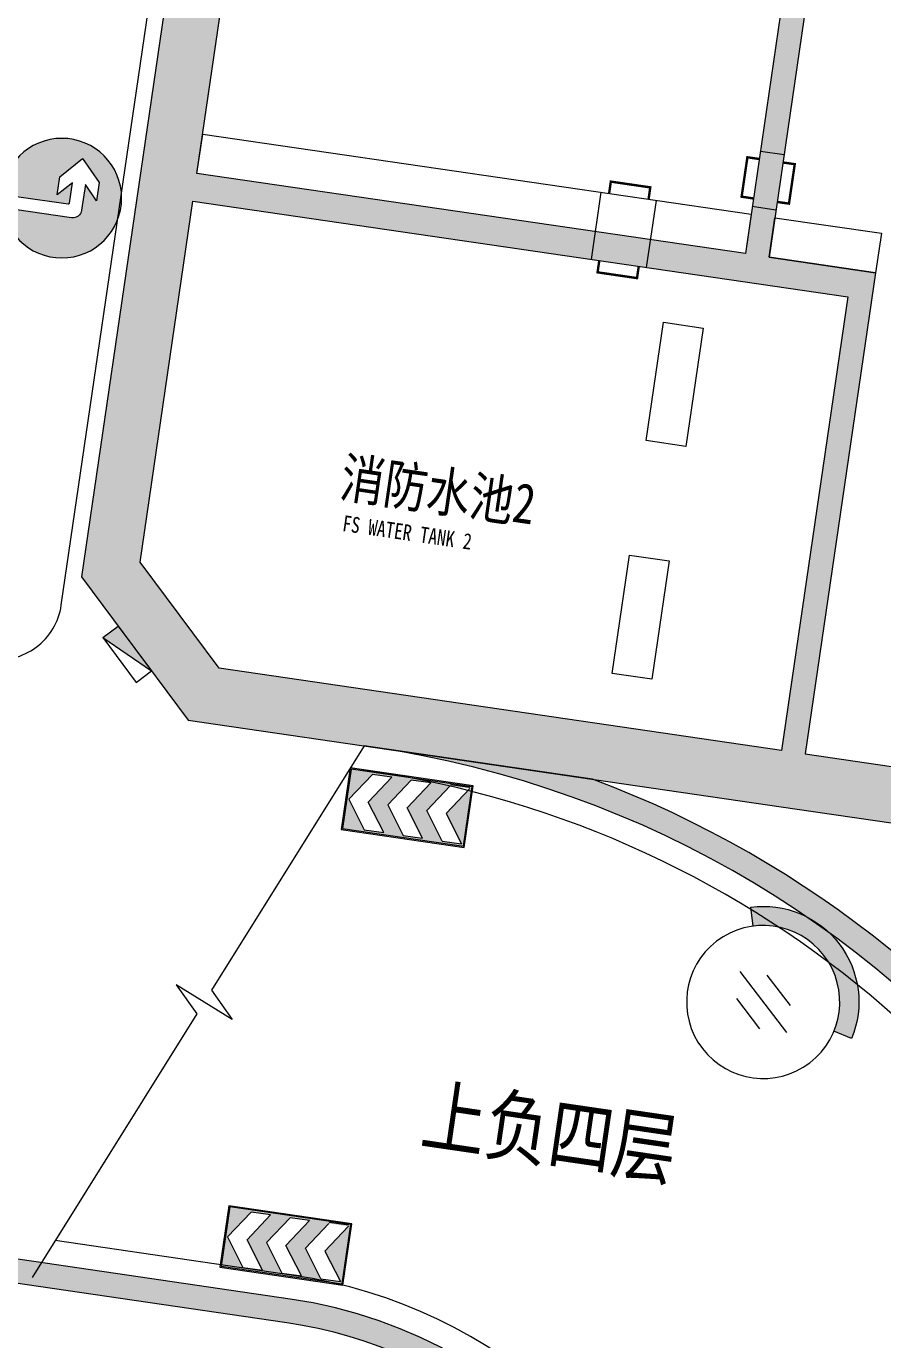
# Model space of a CAD drawing. Header units: inches. Extents: x -414268 to 632271, y -366004 to 318730.
# Drawn here: x -271591 to -260852, y 192931 to 209405 of the extents above; entities that cross this region are included whole.
import ezdxf

# ---------------------------------------------------------------- set-up
doc = ezdxf.new("R2010")
doc.units = ezdxf.units.IN
doc.header["$LTSCALE"] = 1200
doc.header["$MEASUREMENT"] = 0
doc.layers.get('0').update_dxf_attribs({"linetype": 'CONTINUOUS', "lineweight": 0})
for name, color, linetype, lineweight in [('0--PAI--', 7, 'CONTINUOUS', 0), ('0--PAI--BLUE', 5, 'CONTINUOUS', 0), ('0--路缘线', 1, 'CONTINUOUS', 0), ('7', 7, 'CONTINUOUS', 0), ('COL-HATCH', 7, 'CONTINUOUS', 0), ('COLUMN', 7, 'CONTINUOUS', 0), ('EN-TEXT', 7, 'CONTINUOUS', 0), ('HATCH', 7, 'CONTINUOUS', 0), ('HY消火栓', 7, 'CONTINUOUS', 0), ('LTP-UG5$0$A-ANNO-SYMB-100', 7, 'CONTINUOUS', 0), ('PUB_TEXT', 7, 'CONTINUOUS', 0), ('WALL', 7, 'CONTINUOUS', 0), ('人孔', 7, 'CONTINUOUS', 0), ('广角镜', 7, 'CONTINUOUS', 0)]:
    doc.layers.add(name, color=color, linetype=linetype, lineweight=lineweight)
doc.styles.add('-黑体', font='simhei.ttf', dxfattribs={"width": 0.8})

# ---------------------------------------------------------------- blocks, each defined once
blk = doc.blocks.new('HY')
for p, q in [((0, 0), (0.2400000000000055, -1.77635683940025e-15)), ((0, 0), (0.2400000000000038, -0.6999999999999993)), ((1.77635683940025e-15, -1.77635683940025e-15), (0, -0.6999999999999993)), ((0.240000000000002, -1.77635683940025e-15), (0.2400000000000002, -0.6999999999999993)), ((0, -0.6999999999999993), (0.2400000000000038, -0.6999999999999993))]:
    blk.add_line(p, q)
blk.add_solid([(1.77635683940025e-15, -5.329070518200751e-15), (0.2400000000000055, -1.77635683940025e-15), (0.2400000000000002, -0.6999999999999993)])
blk = doc.blocks.new('A$C5703102E')
at = {"layer": '0--PAI--BLUE'}
h = blk.add_hatch(color=5, dxfattribs=at)
h.paths.add_polyline_path([(220.232643195086, 299.7014668381889), (410.0426431950873, 569.4314668381903), (220.232643195086, 569.4314668381903), (30.42264319508831, 299.7014668381889), (220.232643195086, 29.97146683818937), (410.0426431950873, 29.97146683818937)], flags=16)
h.paths.add_polyline_path([(10.44264319508511, 9.991466838189808), (1189.262643195085, 9.991466838189808), (1189.262643195085, 589.4114668381899), (10.44264319508511, 589.4114668381899)])
h.paths.add_polyline_path([(410.0426431950873, 299.7014668381889), (599.8526431950886, 29.97146683818937), (789.6626431950863, 29.97146683818937), (599.8526431950886, 299.7014668381889), (789.6626431950863, 569.4314668381903), (599.8526431950886, 569.4314668381903)], flags=16)
h.paths.add_polyline_path([(1169.282643195089, 29.97146683818937), (979.472643195084, 29.97146683818937), (789.6626431950863, 299.7014668381889), (979.472643195084, 569.4314668381903), (1169.282643195089, 569.4314668381903), (979.472643195084, 299.7014668381889)], flags=16)
at = {"layer": '0--PAI--'}
for p, q in [((789.2099893585109, 299.6999955807296), (979.0199893585086, 569.429995580731)), ((1168.829989358514, 569.429995580731), (979.0199893585086, 299.6999955807296)), ((979.0199893585086, 29.96999558073185), (789.2099893585109, 299.6999955807296)), ((979.0199893585086, 299.6999955807296), (1168.829989358514, 29.96999558073185))]:
    blk.add_line(p, q, dxfattribs=at)
for points in [[(-1.064148818841204e-05, -4.422990969032981e-06), (1198.799989358515, -4.422990969032981e-06), (1198.799989358515, 599.3999955770105), (-1.064148818841204e-05, 599.3999955770105)], [(9.989989358513412, 9.989995577008813), (1188.809989358517, 9.989995577008813), (1188.809989358517, 589.4099955770089), (9.989989358513412, 589.4099955770089)], [(219.7799893585106, 299.6999955770079), (409.5899893585156, 569.4299955770093), (219.7799893585106, 569.4299955770093), (29.96998935851298, 299.6999955770079), (219.7799893585106, 29.96999557700838), (409.5899893585156, 29.96999557700838)], [(409.5899893585156, 299.6999955770079), (599.3999893585133, 29.96999557700838), (789.2099893585109, 29.96999557700838), (599.3999893585133, 299.6999955770079), (789.2099893585109, 569.4299955770093), (599.3999893585133, 569.4299955770093)]]:
    blk.add_lwpolyline(points, close=True, dxfattribs=at)
for points in [[(1168.829989358514, 579.4199955770109), (979.0199893585086, 579.4199955770109)], [(979.0199893585086, 29.96999557700838), (1168.829989358514, 29.96999557700838)]]:
    blk.add_lwpolyline(points, dxfattribs=at)
blk = doc.blocks.new('A$C611C3372')
at = {"layer": '7'}
blk.add_hatch(color=256, dxfattribs=at).paths.add_polyline_path([(86.55383598182243, 299.910011141651), (1.2270340903342e-05, 249.9156503793993, 0.5772203872978603), (865.9279827208543, 249.9156503793993), (779.3741590093728, 299.910011141651, -0.577350269189626)])
for points in [[(332.9639974955958, 599.910011141651), (532.9639974955958, 599.910011141651)], [(232.9639974955958, 499.910011141651), (632.9639974955958, 499.910011141651)], [(332.9639974955958, 399.910011141651), (532.9639974955958, 399.910011141651)]]:
    blk.add_lwpolyline(points, dxfattribs=at)
blk.add_lwpolyline([(86.55383598182243, 299.910011141651), (1.2270340903342e-05, 249.9156503793956, 0.5772203872978591), (865.9279827208507, 249.9156503793956), (779.3741590093728, 299.910011141651)], format="xyb", dxfattribs=at)
blk.add_circle((432.9639974955958, 499.910011141651), 400, dxfattribs=at)
blk = doc.blocks.new('A$C50091FAB')
at = {"layer": '0--PAI--BLUE'}
h = blk.add_hatch(color=256, dxfattribs=at)
edge = h.paths.add_edge_path()
edge.add_arc((299.9999944004085, 400.0000107713568), 300, 0, 360)
edge = h.paths.add_edge_path(flags=16)
edge.add_line((312.3871690364904, 573.9583468705459), (384.2358726081438, 506.9583468705459))
edge.add_line((384.2358726081438, 506.9583468705423), (253.9024450060242, 506.9583468705423))
edge.add_arc((253.9024450060242, 462.9583468705459), 44, 90, 180)
edge.add_line((209.9024450060242, 462.9583468705459), (209.9024450060242, 173.9583468705459))
edge.add_line((209.9024450060242, 173.9583468705459), (275.9024450060242, 173.9583468705459))
edge.add_line((275.9024450060242, 173.9583468705459), (275.9024450060242, 435.9583468705459))
edge.add_arc((280.9024450060242, 435.9583468705459), 5, 90, 180, ccw=False)
edge.add_line((280.9024450060242, 440.9583468705459), (384.2358726081438, 440.9583468705459))
edge.add_line((384.2358726081438, 440.9583468705459), (312.3871690364904, 373.9583468705459))
edge.add_line((312.3871690364904, 373.9583468705459), (404.3871690364904, 373.9583468705459))
edge.add_line((404.3871690364904, 373.9583468705459), (511.6240400389579, 473.9583468705459))
edge.add_line((511.6240400389652, 473.9583468705459), (404.3871690364977, 573.9583468705459))
edge.add_line((404.3871690364904, 573.9583468705459), (312.3871690364904, 573.9583468705459))
at = {"layer": '0--PAI--'}
blk.add_lwpolyline([(312.3871690364904, 573.9583468705459), (384.2358726081438, 506.9583468705423), (253.9024450060242, 506.9583468705459, 0.414213562373095), (209.9024450060242, 462.9583468705459), (209.9024450060242, 173.9583468705459), (275.9024450060242, 173.9583468705459), (275.9024450060242, 435.9583468705459, -0.414213562373095), (280.9024450060242, 440.9583468705459), (384.2358726081438, 440.9583468705459), (312.3871690364904, 373.9583468705459), (404.3871690364904, 373.9583468705459), (511.6240400389652, 473.9583468705459), (404.3871690364904, 573.9583468705459)], format="xyb", close=True, dxfattribs=at)
blk.add_circle((299.9999944004085, 400.0000107713568), 300, dxfattribs=at)
at = {"layer": '7'}
blk.add_line((599.9999944004085, 1.07713567558676e-05), (-5.599591531790793e-06, 1.07713567558676e-05), dxfattribs=at)

msp = doc.modelspace()

# ---------------------------------------------------------------- hatches: boundary and pattern name
at = {"layer": 'COL-HATCH'}
h = msp.add_hatch(color=256, dxfattribs=at)
h.paths.add_polyline_path([(-266235.63537828, 221439.6005536825), (-258886.8239459356, 220364.8263168756), (-258785.5255675827, 221057.4579928354), (-266421.2344338385, 222174.1913918026), (-268216.7200330583, 220836.8816194557), (-268540.4318414908, 218623.4893021434), (-267847.8001655309, 218522.1909237904), (-267566.0475192587, 220448.6858071909)])
h.paths.add_polyline_path([(-248082.4478506471, 219492.1174897339), (-255718.1567168985, 220608.8508887004), (-255819.4550952513, 219916.2192127404), (-248470.6436629166, 218841.4449759349), (-247479.7289164251, 217511.0328349559), (-248142.0740413637, 212982.2217975913), (-256651.548917441, 214226.7447316417), (-256702.1981066174, 213880.4288936617), (-248192.7232305398, 212635.9059596112), (-248554.5031532275, 210162.2214026114), (-249003.1102573621, 207094.8525519317), (-249364.8901800511, 204621.167994932), (-255064.2593993784, 205454.7089368077), (-254232.1655771934, 211144.183417907), (-261742.2718922449, 212242.5472631911), (-262386.2401546314, 207839.3887517317), (-262089.3980077914, 207795.975161009), (-261488.8433361275, 211902.2915256285), (-254572.4213147559, 210890.7548617897), (-255361.1015462186, 205498.1225275304), (-257874.3650561302, 205865.6909289825), (-257925.014245307, 205519.3750910025), (-255550.2770705869, 205172.066365221), (-256382.370892772, 199482.5918841215), (-261824.4769181714, 200278.5077140376), (-260941.7339068098, 206314.2980331169), (-262277.5235675896, 206509.6591913691), (-262190.6963861444, 207103.343485049), (-262487.5385329843, 207146.7570757718), (-262574.3657144298, 206553.0727820919), (-269451.2087828889, 207558.8209671675), (-268403.4941267808, 214722.6114442389), (-268279.0418333762, 215573.5589318467), (-266151.7204943958, 215262.435127733), (-266101.0713052194, 215608.7509657129), (-268921.0243201596, 216021.1731481797), (-269096.1258027411, 214823.9098225918), (-269782.0605361598, 210133.8039025203), (-270898.7939351269, 202498.0950362644), (-269561.4841627801, 200702.6094370448), (-261925.7752965243, 199585.8760380776), (-251420.5923441488, 198049.4779287913), (-251571.0927919875, 197020.4251530794), (-245106.7996833447, 196075.0129927185), (-244239.9749885816, 202001.9611912901), (-244487.3434442816, 202038.139183559), (-244545.2282319118, 201642.3496544388), (-244891.5440698904, 201692.9988436151), (-244927.7220621594, 201445.6303879151), (-244531.9325330378, 201387.7456002847), (-245275.7520540868, 196301.8501510933), (-251344.2556336122, 197189.3775238242), (-251222.6975795886, 198020.5355349762), (-249427.2119803691, 199357.8453073229), (-249362.5345965819, 199800.0794818238), (-248966.7450674605, 199742.1946941933), (-248930.5670751916, 199989.5631498934), (-249326.3566043132, 200047.4479375238), (-249084.6876159569, 201699.8692215993), (-248688.8980868356, 201641.9844339689), (-248659.9556930207, 201839.8791985259), (-249055.7452221414, 201897.7639861593), (-248997.8604345114, 202293.5535152792), (-249690.4921104712, 202394.8518936321), (-250077.8844941687, 199746.0411195876), (-251408.2966351476, 198755.1263730963), (-256085.5287459319, 199439.1782933989), (-255253.4349237469, 205128.6527744983), (-252799.5398432029, 204769.7670911906), (-252661.0135080109, 204749.50741552), (-249415.5393692277, 204274.852156952), (-248722.9076932677, 204173.553778599), (-247337.6443413461, 203970.9570218929), (-247381.0579320691, 203674.114875053), (-247133.689476369, 203637.9368827841), (-247090.2758856462, 203934.779029624), (-244270.2754906684, 203522.3499177588), (-244313.6890813909, 203225.5077709187), (-244066.3206256909, 203189.3297786499), (-243993.9646411529, 203684.0666900497), (-245923.4385956129, 203966.2550297473), (-245583.3654682853, 206291.518513327), (-243532.634294455, 205991.5961309743), (-243489.2207037321, 206288.4382778143), (-245737.8466421226, 206617.3030539821), (-245758.1063177932, 206478.7767187901), (-246099.6172538663, 204143.6821609412), (-248672.2491931456, 204519.9332805378), (-248332.1853767633, 206845.1331001587), (-248310.478581402, 206993.5541735788), (-248706.2681105218, 207051.438961209), (-248257.6610063874, 210118.8078118887), (-247861.8714772676, 210060.923024259), (-247840.1646819062, 210209.3440976786), (-247500.0915545785, 212534.6075812584), (-244927.459615299, 212158.3564616618), (-245267.5327426268, 209833.092978082), (-245289.2395379877, 209684.6719046615), (-245091.3447734283, 209655.729510847), (-244700.6224569238, 212327.3088324064), (-247471.1491607635, 212732.5023458182), (-246745.1380783013, 217696.6318905157)])
h.paths.add_polyline_path([(-261289.2252428263, 206011.3957858597), (-262121.3190650115, 200321.9213047603), (-269173.2883505152, 201353.2819508445), (-270164.2030970067, 202683.6940918232), (-269501.8579720656, 207212.5051291876)], flags=16)
msp.add_hatch(color=256, dxfattribs=at).paths.add_polyline_path([(-262089.3980077914, 207795.975161009), (-262386.2401546313, 207839.3887517317), (-262487.5385329844, 207146.7570757718), (-262190.6963861444, 207103.343485049)])
at = {"layer": 'HATCH'}
for points in [[(-255898.2465809014, 186374.5557909663), (-253153.3651029129, 185973.1129286973), (-253283.605875083, 185082.5864881779), (-252986.763728243, 185039.1728974545), (-252813.1093653496, 186226.5414848139), (-255876.0916638119, 186674.5070493872, 0.33005704113382), (-264489.5866891185, 199960.8371400188), (-267268.9339396406, 200367.3206710695, -0.4085918058413833), (-256253.2306117803, 185870.6217298412), (-256399.2729224067, 185891.9806277246), (-256435.4509146763, 185644.6121720247), (-256287.0298412563, 185622.905376663), (-256349.2559879597, 185197.4316328592), (-256052.4138411199, 185154.0180421359), (-255990.1876944163, 185579.4917859398, 0.0150478122571683)], [(-263548.5351258069, 183652.9964949013), (-264878.1405751939, 183847.4532033496), (-264371.6486834214, 187310.6115831482), (-263161.6405673566, 187133.6461566345, 0.3899832787427617), (-268281.9177231836, 193441.0039114721), (-278077.7085653576, 194873.6524048249), (-278338.1901096978, 193092.5995237859), (-280119.242994279, 193353.081068644), (-281103.2843840083, 186624.659073607), (-281301.1791485684, 186653.6014674226), (-281462.3219232336, 185551.7813603457), (-280967.5850118335, 185479.4253758067), (-280104.589187141, 191380.1935234616), (-278323.5363025595, 191119.7119786034), (-278280.1227118362, 191416.5541254433), (-280061.1755964176, 191677.0356703015), (-279865.8144381625, 193012.8253310808), (-278084.7615535812, 192752.3437862227), (-277824.2800092413, 194533.3966672616), (-268325.331313907, 193144.1617646323, -0.2840322749972723), (-263737.0406553026, 189289.6074671611), (-277488.5436535965, 191300.7845501811), (-277531.95724432, 191003.9424033412), (-263642.5874598097, 188972.6021046362, -0.06633846429469573), (-263450.2448661653, 187479.046397136), (-264625.0772395378, 187650.8673207114), (-265247.3387065727, 183396.1298826732), (-263917.7332571856, 183201.6731742249), (-263620.8911103459, 183158.2595835015)]]:
    msp.add_hatch(color=256, dxfattribs=at).paths.add_polyline_path(points)

# ---------------------------------------------------------------- linework, layer by layer
at = {"layer": '0--路缘线'}
for p, q in [((-271152.8176669062, 202143.2533928852), (-268632.8485387238, 219373.6421609251)), ((-267312.3475303624, 200070.4785242295), (-267528.9477839352, 200102.1566227047)), ((-269233.6646618872, 193883.3897164096), (-271227.5876317649, 194175.0038172699))]:
    msp.add_line(p, q, dxfattribs=at)
msp.add_lwpolyline([(-263024.8638197168, 188977.383581485, 0.3064744646820453), (-268238.5041324606, 193737.8460583122), (-269233.6646618873, 193883.3897164096)], format="xyb", dxfattribs=at)
for centre, radius, start, end in [((-271944.3967251458, 202259.0229681475), 800, 261.6793996839024, 351.6793996841437), ((-269150.1895376507, 187504.1609746749), 12699.99999999991, 16.44269823009593, 81.67939968390236)]:
    msp.add_arc(centre, radius, start, end, dxfattribs=at)
at = {"layer": 'COL-HATCH'}
msp.add_line((-269173.2883505153, 201353.2819508445), (-270164.2030970068, 202683.6940918232), dxfattribs=at)
at = {"layer": 'COLUMN'}
for p, q in [((-261742.271892245, 212242.5472631911), (-262574.3657144298, 206553.0727820919)), ((-269782.0605361598, 210133.8039025202), (-270898.7939351269, 202498.0950362644)), ((-262386.2401546313, 207839.3887517317), (-262089.3980077914, 207795.975161009)), ((-262574.3657144298, 206553.0727820919), (-269451.208782889, 207558.8209671676)), ((-262487.5385329844, 207146.7570757718), (-262190.6963861444, 207103.3434850491)), ((-270898.7939351269, 202498.0950362644), (-269561.4841627801, 200702.6094370448)), ((-269561.4841627801, 200702.6094370448), (-261925.7752965242, 199585.8760380776)), ((-264489.5866891185, 199960.8371400188), (-267268.9339396388, 200367.3206710693)), ((-264489.5866891185, 199960.8371400188), (-267268.9339396388, 200367.3206710693)), ((-261925.7752965242, 199585.8760380776), (-251420.5923441488, 198049.4779287913)), ((-268281.9177231836, 193441.0039114721), (-278077.7085653577, 194873.6524048249)), ((-268281.9177231836, 193441.0039114721), (-278077.7085653577, 194873.6524048249)), ((-268325.331313907, 193144.1617646323), (-277824.2800092412, 194533.3966672616)), ((-268325.331313907, 193144.1617646323), (-277824.2800092412, 194533.3966672616))]:
    msp.add_line(p, q, dxfattribs=at)
msp.add_lwpolyline([(-269451.208782889, 207558.8209671676), (-268403.4941267808, 214722.6114442389)], dxfattribs=at)
for points in [[(-261488.8433361275, 211902.2915256285), (-262277.5235675896, 206509.6591913691), (-260941.7339068099, 206314.298033117), (-261824.4769181715, 200278.5077140376), (-256382.370892772, 199482.5918841216), (-255550.2770705868, 205172.066365221), (-257925.014245307, 205519.3750910025), (-257874.3650561302, 205865.6909289825), (-255361.1015462184, 205498.1225275303), (-254572.421314756, 210890.7548617898)], [(-261289.2252428263, 206011.3957858598), (-262121.3190650115, 200321.9213047603), (-269173.2883505153, 201353.2819508445), (-270164.2030970068, 202683.6940918232), (-269501.8579720656, 207212.5051291876)]]:
    msp.add_lwpolyline(points, close=True, dxfattribs=at)
for points in [[(-256253.2306117803, 185870.6217298412, 0.4085918058413442), (-267268.9339396388, 200367.3206710693), (-267355.5740410679, 200379.9919104593)], [(-256253.2306117803, 185870.6217298412, 0.4085918058413442), (-267268.9339396388, 200367.3206710693), (-267355.5740410679, 200379.9919104593)], [(-255876.0916638119, 186674.5070493872, 0.3300570411338201), (-264489.5866891185, 199960.8371400188)], [(-255876.0916638119, 186674.5070493872, 0.3300570411338201), (-264489.5866891185, 199960.8371400188)]]:
    msp.add_lwpolyline(points, format="xyb", dxfattribs=at)
for radius, start in [(5999.999999999944, 356.4595915301513), (5999.999999999944, 356.4595915301513), (5699.999999999944, 18.25436920299051), (5699.999999999944, 18.25436920299051)]:
    msp.add_arc((-269150.1895376507, 187504.1609746747), radius, start, 81.67939968390236, dxfattribs=at)
at = {"layer": 'LTP-UG5$0$A-ANNO-SYMB-100'}
msp.add_lwpolyline([(-267355.5740410681, 200379.9919104595), (-269268.1670895558, 197315.0189151433), (-269011.3666502935, 196948.104114341), (-269360.9870157058, 197166.272914366), (-269710.6073811181, 197384.4417143908), (-269453.8069418557, 197017.5269135886), (-271516.5438698765, 193711.9450043453)], dxfattribs=at)
msp.add_lwpolyline([(-267355.5740410681, 200379.9919104595), (-269268.1670895558, 197315.0189151433), (-269011.3666502935, 196948.104114341), (-269360.9870157058, 197166.272914366), (-269710.6073811181, 197384.4417143908), (-269453.8069418557, 197017.5269135886), (-271516.5438698765, 193711.9450043453)], dxfattribs=at)
at = {"layer": 'WALL'}
for p, q in [((-264505.015166926, 206481.7096853556), (-264382.0099932119, 207322.7624347355)), ((-263812.3834909661, 206380.4113070028), (-263689.3783172519, 207221.4640563826))]:
    msp.add_line(p, q, dxfattribs=at)
for points in [[(-269451.208782889, 207558.8209671676), (-269378.8527983512, 208053.5578785676), (-262502.0097298918, 207047.8096934918), (-262574.3657144298, 206553.0727820919)], [(-262277.5235675897, 206509.6591913691), (-262205.1675830518, 207004.3961027691), (-260869.377922272, 206809.0349445169), (-260941.7339068099, 206314.298033117)], [(-263599.7027011525, 205692.3916341303), (-263104.9657897524, 205620.0356495925), (-263322.0337433658, 204135.8249153926), (-263816.7706547659, 204208.1808999304)], [(-264026.6030099257, 202773.4438568706), (-263531.8660985256, 202701.0878723327), (-263748.9340521392, 201216.8771381329), (-264243.6709635389, 201289.2331226707)]]:
    msp.add_lwpolyline(points, close=True, dxfattribs=at)
at = {"layer": '人孔', "const_width": 30}
for points in [[(-262400.7113515389, 207740.4413694517), (-262549.1324249589, 207762.1481648131), (-262621.4884094967, 207267.4112534131), (-262473.0673360768, 207245.7044580518)], [(-262103.869204699, 207697.027778729), (-261955.4481312788, 207675.3209833677), (-262027.804115817, 207180.5840719676), (-262176.2251892368, 207202.2908673291)], [(-264283.0626109318, 207308.2912378279), (-264261.3558155705, 207456.7123112479), (-263766.6189041705, 207384.35632671), (-263788.3256995318, 207235.9352532901)], [(-264406.0677846461, 206467.2384884481), (-264427.7745800074, 206318.8174150281), (-263933.0376686075, 206246.4614304904), (-263911.3308732461, 206394.8825039103)]]:
    msp.add_lwpolyline(points, dxfattribs=at)

# ---------------------------------------------------------------- block references
at = {"layer": '7'}
for name, p, xscale, yscale, zscale, rotation in [('A$C50091FAB', (-272243.1107091022, 206652.0761299241), -2.499999999999109, 2.5, 2.5, 261.679399683999), ('A$C5703102E', (-267641.7102299238, 199331.1388342432), 1.299999999959486, 1.299999999991996, 1.3, 351.6793996836047), ('A$C5703102E', (-269162.1459380516, 193841.0570824065), 1.299999999901891, 1.299999999988358, 1.3, 351.6793996836047)]:
    msp.add_blockref(name, p, dxfattribs=dict(at, xscale=xscale, yscale=yscale, zscale=zscale, rotation=rotation))
at = {"layer": 'HY消火栓', "xscale": 999.9999999999942, "yscale": 1000.000000000002, "zscale": 1000, "rotation": 36.67939968366411}
msp.add_blockref('HY', (-270631.6846527804, 201737.6880587801), dxfattribs=at)
msp.add_blockref('HY', (-270631.6846527804, 201737.6880587801), dxfattribs=at)
at = {"layer": '广角镜', "xscale": -2.400000004181913, "yscale": 2.399999998542626, "zscale": 2.4, "rotation": 127.4890315543626}
msp.add_blockref('A$C611C3372', (-262031.5706692475, 198721.874953722), dxfattribs=at)

# ---------------------------------------------------------------- texts
at = {"layer": 'EN-TEXT', "insert": (-267607.0656612311, 203273.3984060368), "char_height": 200, "width": 4356.256542469338, "attachment_point": 1, "rotation": 351.6793996836104, "style": '-黑体'}
msp.add_mtext('FS WATER TANK 2', dxfattribs=at)
at = {"layer": 'PUB_TEXT', "style": '-黑体', "width": 0.8}
for s, height, p in [('消防水池2', 500, (-267676.2965688382, 203510.1526557101)), ('上负四层', 735, (-266666.9010919195, 195402.4397502305))]:
    msp.add_text(s, height=height, rotation=351.6793996841438, dxfattribs=at).set_placement(p)

doc.saveas('drawing.dxf')
